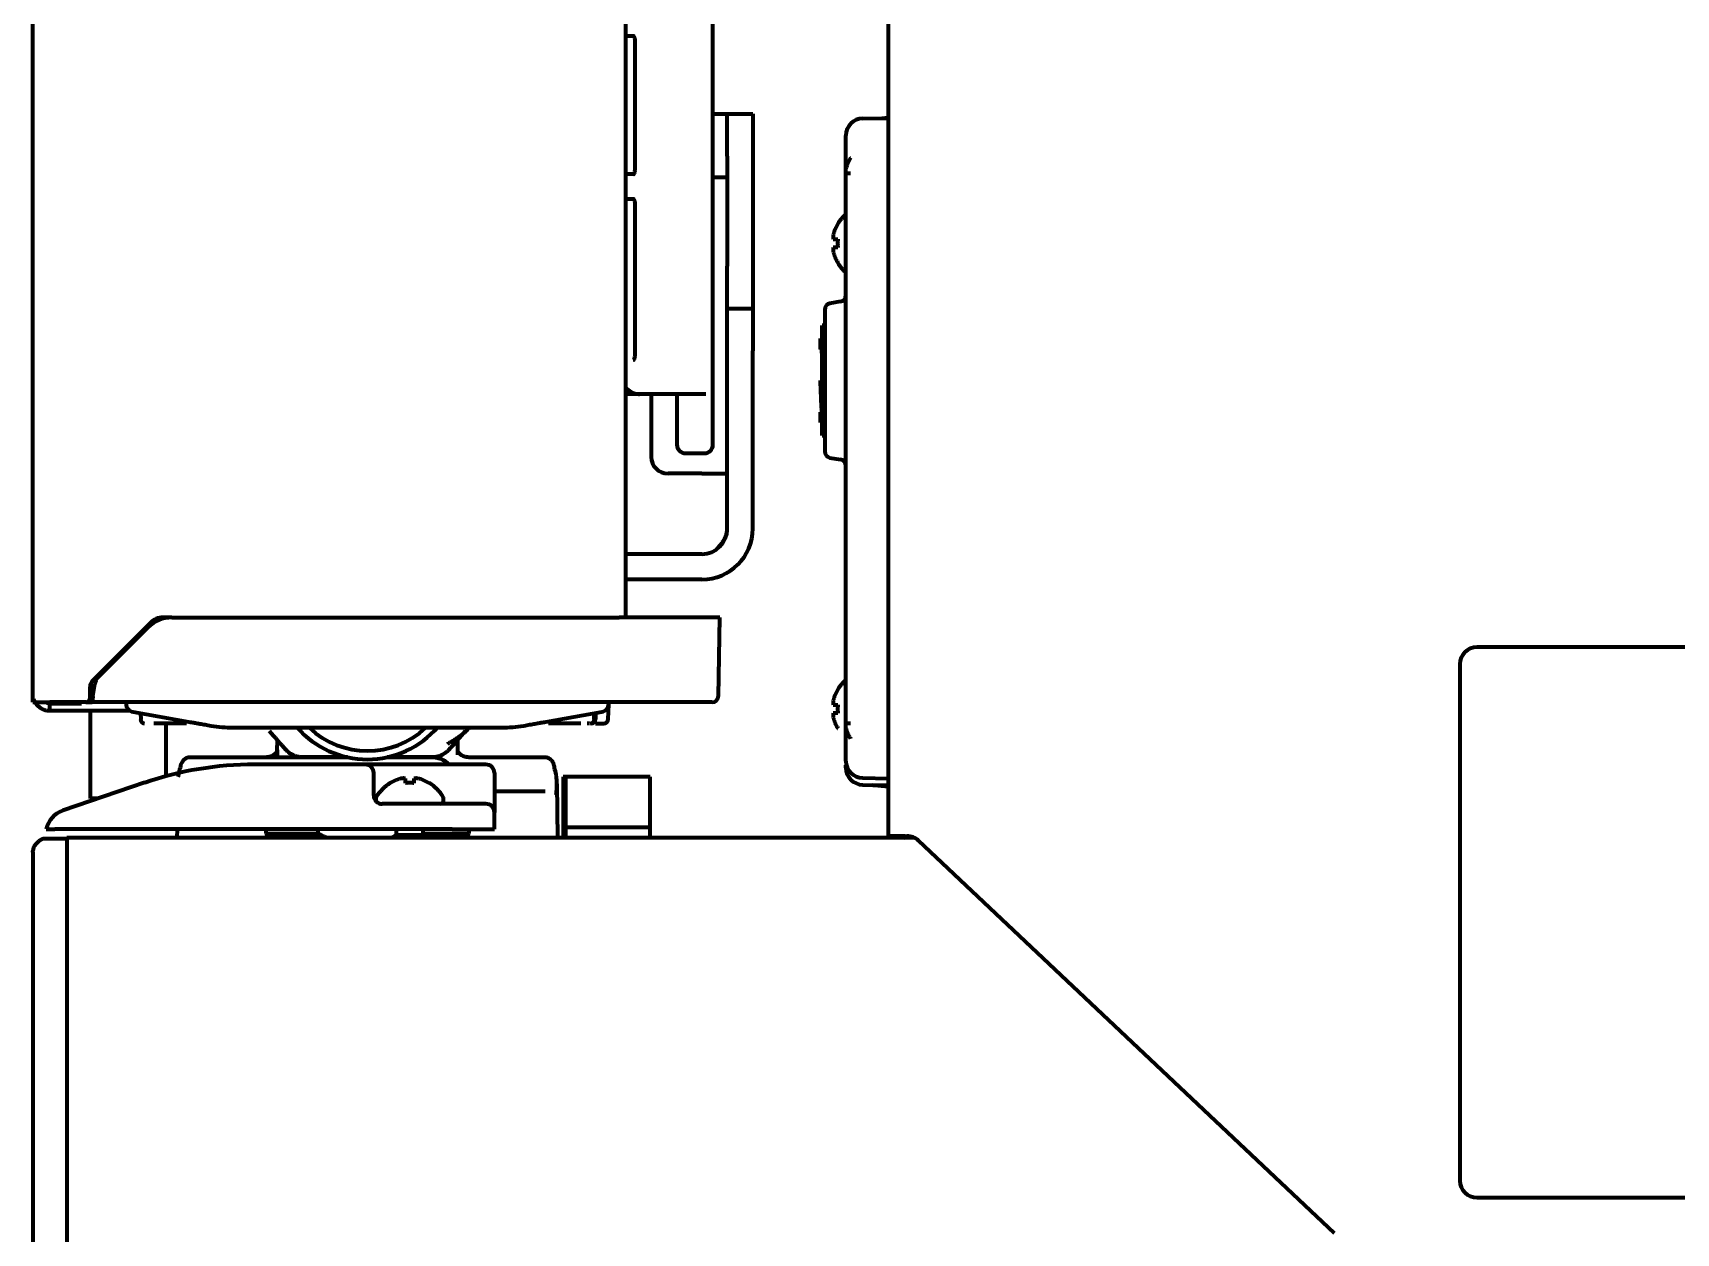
# Model space of a CAD drawing. Header units: inches. Extents: x -3055 to 7244, y 299 to 5591.
# Drawn here: x 855.1 to 1049.1, y 2097.9 to 2239.7 of the extents above; entities that cross this region are included whole.
import ezdxf

# ---------------------------------------------------------------- set-up
doc = ezdxf.new("R2010")
doc.units = ezdxf.units.IN

msp = doc.modelspace()

# ---------------------------------------------------------------- linework, layer by layer
at = {"linetype": 'Continuous', "lineweight": 70}
for p, q in [((956.09, 3810.02), (956.09, 2144.82)), ((855.09, 2160.63), (855.09, 3808.63)), ((925.09, 2170.63), (925.09, 3808.63)), ((935.39, 2191.03), (935.39, 2329.03)), ((926.02, 2239.28), (925.09, 2239.28)), ((926.16, 2238.78), (926.16, 2223.53)), ((935.39, 2230.13), (937.09, 2230.13)), ((937.09, 2225.13), (937.09, 2230.13)), ((937.09, 2230.13), (940.09, 2230.13)), ((940.09, 2230.13), (940.09, 2225.13)), ((953.06, 2229.57), (956.09, 2229.62)), ((955.38, 2229.61), (956.09, 2229.67)), ((951.09, 2222.57), (951.09, 2227.57)), ((937.09, 2225.13), (937.09, 2212.13)), ((940.09, 2225.13), (940.09, 2212.13)), ((951.61, 2224.92), (951.65, 2224.92)), ((925.09, 2223.03), (926.06, 2223.03)), ((935.39, 2222.63), (937.09, 2222.63)), ((951.09, 2158.68), (951.09, 2222.57)), ((926.02, 2220.03), (925.09, 2220.03)), ((926.16, 2219.53), (926.16, 2201.6)), ((950.11, 2217.12), (950.15, 2217.12)), ((937.09, 2207.13), (937.09, 2212.13)), ((940.09, 2212.13), (940.09, 2207.13)), ((950.15, 2212.52), (950.11, 2212.52)), ((937.09, 2207.13), (940.09, 2207.13)), ((937.09, 2202.13), (937.09, 2207.13)), ((940.09, 2207.13), (940.09, 2202.13)), ((948.59, 2206.99), (948.59, 2198.62)), ((950.47, 2207.95), (949.21, 2207.73)), ((948.29, 2202.11), (948.29, 2205.12)), ((948.47, 2205.12), (948.29, 2205.12)), ((948.29, 2203.57), (948.09, 2203.57)), ((937.09, 2181.13), (937.09, 2202.13)), ((940.09, 2181.13), (940.09, 2202.13)), ((948.29, 2201.64), (948.29, 2202.11)), ((948.29, 2195.61), (948.29, 2201.64)), ((948.59, 2198.62), (948.59, 2190.25)), ((926.73, 2197.03), (925.09, 2197.03)), ((933.42, 2197.03), (926.73, 2197.03)), ((928.09, 2197.03), (928.09, 2189.63)), ((931.14, 2197.03), (931.14, 2191.03)), ((934.56, 2197.03), (933.42, 2197.03)), ((948.29, 2195.14), (948.29, 2195.61)), ((948.29, 2192.12), (948.29, 2195.14)), ((948.29, 2192.12), (948.45, 2192.12)), ((932.14, 2190.03), (933.96, 2190.03)), ((933.96, 2190.03), (934.39, 2190.03)), ((949.21, 2189.51), (950.47, 2189.29)), ((934.09, 2187.63), (930.09, 2187.63)), ((934.09, 2187.63), (937.09, 2187.63)), ((934.09, 2178.13), (925.09, 2178.13)), ((934.09, 2175.13), (925.09, 2175.13)), ((869.01, 2170.04), (862.13, 2163.17)), ((862.81, 2163.6), (868.67, 2169.46)), ((871.5, 2170.63), (870.42, 2170.63)), ((871.5, 2170.63), (924.32, 2170.63)), ((927.78, 2170.63), (924.32, 2170.63)), ((935.39, 2170.63), (927.78, 2170.63)), ((936.2, 2170.63), (935.39, 2170.63)), ((936.03, 2161.36), (936.2, 2170.63)), ((1126.59, 2167.12), (1025.59, 2167.12)), ((1023.59, 2165.12), (1023.59, 2104.12)), ((861.84, 2161.13), (861.84, 2162.46)), ((862.19, 2161.36), (862.39, 2162.75)), ((950.11, 2162.12), (950.15, 2162.12)), ((855.09, 2160.63), (857.09, 2160.63)), ((861.34, 2160.63), (857.09, 2160.63)), ((857.09, 2159.63), (857.09, 2160.43)), ((860.84, 2160.43), (857.09, 2160.43)), ((857.09, 2159.63), (866.55, 2159.63)), ((860.84, 2160.63), (860.84, 2160.43)), ((861.34, 2160.63), (862.09, 2160.63)), ((861.84, 2159.63), (861.84, 2149.26)), ((862.19, 2161.36), (862.09, 2160.63)), ((924.22, 2160.63), (862.09, 2160.63)), ((866.09, 2160.63), (866.09, 2160.44)), ((923.02, 2158.61), (923.08, 2160.35)), ((923.09, 2160.44), (923.09, 2160.63)), ((927.04, 2160.63), (924.22, 2160.63)), ((924.96, 2160.63), (924.96, 2160.63)), ((934.58, 2160.63), (927.04, 2160.63)), ((935.28, 2160.63), (934.58, 2160.63)), ((866.92, 2159.48), (873.52, 2158.32)), ((870.84, 2151.9), (870.84, 2158.13)), ((875.94, 2157.89), (876.13, 2157.85)), ((878.74, 2157.63), (910.44, 2157.63)), ((913.05, 2157.85), (913.24, 2157.89)), ((915.66, 2158.32), (922.26, 2159.48)), ((921.52, 2158.13), (922.52, 2158.13)), ((951.09, 2153.68), (951.09, 2158.68)), ((883.93, 2156.17), (883.91, 2154.94)), ((905.28, 2154.4), (905.25, 2156.17)), ((950.15, 2157.52), (950.11, 2157.52)), ((873.67, 2154.12), (892.28, 2154.12)), ((892.26, 2154.13), (886.9, 2154.13)), ((896.91, 2154.12), (902.33, 2154.12)), ((902.28, 2154.13), (896.92, 2154.13)), ((906.51, 2154.12), (915.51, 2154.12)), ((894.34, 2153.27), (881.24, 2153.27)), ((899.59, 2153.27), (894.34, 2153.27)), ((895.34, 2149.62), (895.34, 2152.27)), ((908.59, 2153.27), (899.59, 2153.27)), ((909.59, 2152.27), (909.59, 2149.62)), ((917.99, 2151.82), (917.69, 2151.82)), ((917.69, 2151.82), (917.69, 2144.62)), ((917.99, 2151.82), (917.99, 2145.82)), ((927.99, 2151.82), (917.99, 2151.82)), ((927.99, 2145.82), (927.99, 2151.82)), ((951.09, 2152.88), (951.09, 2153.2)), ((868.3, 2151.13), (858.62, 2147.82)), ((897.29, 2151.07), (897.29, 2151.1)), ((901.89, 2151.1), (901.89, 2151.07)), ((909.59, 2150.12), (915.58, 2150.12)), ((917.09, 2144.62), (916.98, 2150.99)), ((953.06, 2151.68), (956.09, 2151.62)), ((953.06, 2150.88), (956.09, 2150.82)), ((954.42, 2150.82), (956.09, 2150.67)), ((862.86, 2149.26), (861.84, 2149.26)), ((861.84, 2149.26), (862.33, 2149.09)), ((895.59, 2149.22), (895.59, 2149.02)), ((895.59, 2149.02), (895.6, 2148.96)), ((904.59, 2148.62), (896.34, 2148.62)), ((903.59, 2149.02), (903.59, 2149.22)), ((908.59, 2148.62), (904.59, 2148.62)), ((909.59, 2149.62), (909.59, 2147.62)), ((909.59, 2145.62), (909.59, 2147.62)), ((855.8, 2144.21), (855.38, 2143.79)), ((859.09, 2144.5), (856.51, 2144.5)), ((904.59, 2145.62), (857.7, 2145.62)), ((859.09, 2144.62), (859.09, 2142.82)), ((959.18, 2144.62), (859.09, 2144.62)), ((864.59, 2144.62), (864.59, 2144.62)), ((872.11, 2145.62), (872.09, 2144.62)), ((882.59, 2145.62), (882.59, 2145.12)), ((882.59, 2145.12), (888.78, 2145.12)), ((882.59, 2145.12), (883.09, 2144.62)), ((888.78, 2145.12), (888.78, 2145.62)), ((897.99, 2144.91), (897.49, 2144.62)), ((897.99, 2145.62), (897.99, 2144.91)), ((901.19, 2144.91), (897.99, 2144.91)), ((901.19, 2144.91), (901.19, 2145.62)), ((901.19, 2145.12), (906.59, 2145.12)), ((901.69, 2144.62), (901.19, 2144.91)), ((904.59, 2145.62), (909.59, 2145.62)), ((906.09, 2144.62), (906.59, 2145.12)), ((906.59, 2145.12), (906.59, 2145.62)), ((927.99, 2145.82), (917.99, 2145.82)), ((917.99, 2145.82), (917.99, 2144.62)), ((927.99, 2144.62), (927.99, 2145.82)), ((958.09, 2144.82), (956.09, 2144.82)), ((958.09, 2144.82), (958.3, 2144.82)), ((958.09, 2144.82), (958.09, 2144.62)), ((1008.78, 2097.92), (959.67, 2144.28)), ((855.09, 2142.9), (855.09, 2143.08)), ((855.09, 2142.9), (855.09, 2096.35)), ((859.09, 2142.82), (859.09, 2096.42)), ((1025.59, 2102.12), (1126.59, 2102.12))]:
    msp.add_line(p, q, dxfattribs=at)
for centre, radius, start, end in [((953.09, 2227.57), 2, 91, 180), ((954.21, 2214.62), 4.8, 130.5417, 148.4186), ((953.89, 2214.82), 3.78, 172.3959, 179.9965), ((953.89, 2214.82), 3.78, 180.0035, 187.6041), ((954.21, 2215.02), 4.8, 211.5837, 229.4583), ((950.34, 2208.69), 0.75, 280, 0), ((949.34, 2206.99), 0.75, 100, 180), ((932.14, 2191.03), 1, 180, 270), ((934.39, 2191.03), 1, 270, 0), ((930.09, 2189.63), 2, 180, 270), ((949.34, 2190.25), 0.75, 180, 260), ((950.34, 2188.55), 0.75, 0, 80), ((934.09, 2181.13), 6, 270, 0), ((934.09, 2181.13), 3, 270, 0), ((871.5, 2166.63), 4, 90, 135), ((870.42, 2168.63), 2, 90, 135), ((1025.59, 2165.12), 2, 90, 180), ((863.87, 2162.54), 1.5, 135, 172), ((862.84, 2162.46), 1, 135, 180), ((954.21, 2159.62), 4.8, 130.5417, 148.4186), ((861.34, 2161.13), 0.5, 270, 0), ((867.09, 2160.46), 1, 181.4403, 260), ((922.09, 2160.46), 1, 280, 358.5401), ((935.28, 2161.38), 0.75, 270, 359), ((953.89, 2159.82), 3.78, 172.3959, 179.9965), ((953.89, 2159.82), 3.78, 180.0035, 187.6041), ((894.59, 2164.88), 11, 221.2256, 270), ((894.59, 2164.88), 10, 226.4737, 313.5263), ((894.59, 2164.88), 11, 270, 319.2469), ((921.02, 2158.63), 0.5, 270, 358), ((922.52, 2158.63), 0.5, 270, 358), ((881.24, 2113.27), 40, 90, 108.8636), ((894.34, 2152.27), 1, 0, 90), ((908.59, 2152.27), 1, 0, 90), ((953.09, 2153.68), 2, 180, 269), ((953.09, 2152.88), 2, 180, 269), ((899.79, 2147), 4.8, 121.5837, 149.6988), ((899.59, 2147.32), 3.78, 90.0035, 97.6041), ((899.59, 2147.32), 3.78, 82.3959, 89.9965), ((899.39, 2147), 4.8, 30.3012, 58.4186), ((954.59, 2152.81), 2, 257.8706, 265), ((896.34, 2149.62), 1, 180, 270), ((895.99, 2149.22), 0.4, 149.6988, 180), ((903.19, 2149.02), 0.4, 270, 0), ((903.19, 2149.22), 0.4, 0, 30.3012), ((908.59, 2147.62), 1, 0, 90), ((859.59, 2144.98), 3, 108.8636, 167.5792), ((856.51, 2143.5), 1, 90, 135), ((958.09, 2146.62), 2, 244.1602, 270), ((958.3, 2142.82), 2, 46.65, 90), ((856.09, 2143.08), 1, 135, 180), ((1025.59, 2104.12), 2, 180, 270)]:
    msp.add_arc(centre, radius, start, end, dxfattribs=at)
for centre, major_axis, ratio, start_param, end_param in [((926.7, 2202.03), (0, -5), 0.615661, 5.73191, 6.175284), ((868.29, 2158.63), (0, 0.5), 1, 1.640393, 3.142092), ((908.19, 2155.63), (0, -2.5), 0.999999, 3.785085, 4.005956), ((908.19, 2155.63), (0, -2.5), 1, 3.785089, 4.004654), ((920.89, 2158.63), (0, 0.5), 1, 3.141193, 4.639305), ((904.58, 2156.83), (32.09, -27.79), 0.353553, 4.310993, 4.385744), ((884.6, 2156.83), (32.09, 27.79), 0.353553, 5.039041, 5.113788), ((873.49, 2152.86), (-0.961, 0.275), 0.857313, 0.005589, 0.30176), ((915.7, 2152.86), (-0.961, -0.275), 0.857313, 2.839833, 3.140059)]:
    msp.add_ellipse(centre, major_axis=major_axis, ratio=ratio, start_param=start_param, end_param=end_param, dxfattribs=at)
for points, knots in [([(926.01, 2239.35), (926.01, 2239.35), (926.02, 2239.35), (926.04, 2239.31), (926.09, 2239.21), (926.14, 2239.05), (926.16, 2238.89), (926.16, 2238.8), (926.16, 2238.78)], [0, 0, 0, 0, 0.064595, 0.272965, 0.480399, 0.692617, 0.92171, 1, 1, 1, 1]), ([(951.65, 2224.92), (951.52, 2224.72), (951.41, 2224.51), (951.28, 2224.19), (951.23, 2224.08), (951.16, 2223.85), (951.12, 2223.74), (951.1, 2223.62)], [0, 0, 0, 0, 0.5, 0.5, 0.75, 0.75, 1, 1, 1, 1]), ([(926.16, 2223.53), (926.16, 2223.45), (926.15, 2223.31), (926.1, 2223.13), (926.05, 2223), (926.02, 2222.96), (926.01, 2222.96), (926.01, 2222.96)], [0, 0, 0, 0, 0.239269, 0.485113, 0.691034, 0.916821, 1, 1, 1, 1]), ([(926.01, 2220.1), (926.01, 2220.1), (926.02, 2220.1), (926.04, 2220.06), (926.09, 2219.96), (926.14, 2219.8), (926.16, 2219.64), (926.16, 2219.55), (926.16, 2219.53)], [0, 0, 0, 0, 0.064595, 0.272965, 0.480399, 0.692617, 0.92171, 1, 1, 1, 1]), ([(950.15, 2217.12), (950.02, 2216.92), (949.91, 2216.71), (949.78, 2216.39), (949.73, 2216.28), (949.66, 2216.05), (949.62, 2215.94), (949.6, 2215.82)], [0, 0, 0, 0, 0.5, 0.5, 0.75, 0.75, 1, 1, 1, 1]), ([(950.15, 2214.32), (950.02, 2214.32), (949.91, 2214.32), (949.78, 2214.32), (949.73, 2214.32), (949.66, 2214.32), (949.62, 2214.32), (949.6, 2214.32)], [0, 0, 0, 0, 0.5, 0.5, 0.75, 0.75, 1, 1, 1, 1]), ([(948.09, 2203.57), (948.1, 2203.57), (948.11, 2203.55), (948.12, 2203.49), (948.13, 2203.47), (948.13, 2203.43), (948.13, 2203.42), (948.13, 2203.4), (948.14, 2203.38), (948.14, 2203.35), (948.15, 2203.25), (948.16, 2203.15), (948.17, 2202.97), (948.18, 2202.91), (948.18, 2202.83), (948.18, 2202.81), (948.18, 2202.77), (948.18, 2202.76), (948.19, 2202.7), (948.19, 2202.66), (948.2, 2202.55), (948.2, 2202.47), (948.21, 2202.3), (948.22, 2202.13), (948.22, 2201.94), (948.23, 2201.79), (948.23, 2201.74), (948.24, 2201.64), (948.24, 2201.58), (948.25, 2201.32), (948.26, 2201.1), (948.28, 2200.64), (948.28, 2200.4), (948.29, 2200.15)], [0, 0, 0, 0, 0.125, 0.125, 0.1875, 0.1875, 0.203125, 0.203125, 0.21875, 0.25, 0.25, 0.375, 0.375, 0.4375, 0.4375, 0.453125, 0.453125, 0.46875, 0.46875, 0.5, 0.5, 0.5625, 0.5625, 0.625, 0.6875, 0.6875, 0.71875, 0.71875, 0.75, 0.75, 0.875, 0.875, 1, 1, 1, 1]), ([(948.09, 2202.31), (948.09, 2202.32), (948.09, 2202.33), (948.09, 2202.37), (948.09, 2202.4), (948.09, 2202.45), (948.09, 2202.47), (948.09, 2202.55), (948.09, 2202.59), (948.09, 2202.73), (948.09, 2202.81), (948.09, 2202.97), (948.09, 2203.04), (948.09, 2203.14), (948.09, 2203.17), (948.09, 2203.22), (948.09, 2203.23), (948.09, 2203.26), (948.09, 2203.28), (948.09, 2203.34), (948.09, 2203.43), (948.09, 2203.5), (948.09, 2203.55), (948.09, 2203.56), (948.09, 2203.57)], [0, 0, 0, 0, 0.01675, 0.01675, 0.051866, 0.051866, 0.086982, 0.086982, 0.157215, 0.157215, 0.297679, 0.297679, 0.438143, 0.438143, 0.508375, 0.508375, 0.543491, 0.543491, 0.578607, 0.578607, 0.719072, 0.859536, 0.859536, 1, 1, 1, 1]), ([(948.29, 2202.11), (948.3, 2202.37), (948.34, 2202.63), (948.42, 2203.04), (948.46, 2203.18), (948.5, 2203.33)], [0, 0, 0, 0, 0.639156, 0.639156, 1, 1, 1, 1]), ([(926.16, 2201.6), (926.16, 2201.52), (926.15, 2201.38), (926.1, 2201.2), (926.05, 2201.07), (926.02, 2201.03), (926.01, 2201.03), (926.01, 2201.03)], [0, 0, 0, 0, 0.239211, 0.484995, 0.690866, 0.916598, 1, 1, 1, 1]), ([(948.5, 2200.4), (948.46, 2200.55), (948.42, 2200.7), (948.39, 2200.88), (948.38, 2200.91), (948.37, 2200.98), (948.36, 2201.01), (948.34, 2201.11), (948.33, 2201.18), (948.31, 2201.38), (948.3, 2201.51), (948.29, 2201.64)], [0, 0, 0, 0, 0.367214, 0.367214, 0.446312, 0.446312, 0.52541, 0.52541, 0.683607, 0.683607, 1, 1, 1, 1]), ([(948.29, 2194.39), (948.29, 2194.43), (948.28, 2194.47), (948.27, 2194.56), (948.27, 2194.66), (948.26, 2194.77), (948.25, 2194.86), (948.25, 2194.89), (948.25, 2194.96), (948.24, 2194.99), (948.24, 2195.1), (948.23, 2195.24), (948.22, 2195.48), (948.21, 2195.65), (948.2, 2195.78), (948.2, 2195.82), (948.2, 2195.89), (948.2, 2195.91), (948.19, 2195.96), (948.19, 2195.99), (948.18, 2196.2), (948.17, 2196.4), (948.16, 2196.71), (948.15, 2196.92), (948.15, 2197.14), (948.14, 2197.28), (948.14, 2197.3), (948.14, 2197.36), (948.13, 2197.44), (948.13, 2197.53), (948.12, 2197.7), (948.12, 2197.93), (948.1, 2198.27), (948.1, 2198.51), (948.09, 2198.62)], [0, 0, 0, 0, 0.0625, 0.0625, 0.125, 0.1875, 0.1875, 0.21875, 0.21875, 0.25, 0.25, 0.3125, 0.375, 0.4375, 0.4375, 0.46875, 0.46875, 0.484375, 0.484375, 0.5, 0.5, 0.625, 0.625, 0.6875, 0.75, 0.75, 0.765625, 0.765625, 0.78125, 0.8125, 0.8125, 0.875, 0.9375, 1, 1, 1, 1]), ([(948.29, 2195.61), (948.3, 2195.87), (948.34, 2196.13), (948.42, 2196.54), (948.46, 2196.68), (948.5, 2196.83)], [0, 0, 0, 0, 0.639156, 0.639156, 1, 1, 1, 1]), ([(948.09, 2193.68), (948.09, 2193.69), (948.09, 2193.72), (948.09, 2193.78), (948.09, 2193.84), (948.09, 2193.86), (948.09, 2193.89), (948.09, 2193.91), (948.09, 2193.93), (948.09, 2193.94), (948.09, 2194.01), (948.09, 2194.07), (948.09, 2194.2), (948.09, 2194.28), (948.09, 2194.43), (948.09, 2194.52), (948.09, 2194.63), (948.09, 2194.66), (948.09, 2194.71), (948.09, 2194.78), (948.09, 2194.85), (948.09, 2194.9)], [0, 0, 0, 0, 0.14299, 0.28598, 0.28598, 0.357475, 0.357475, 0.393222, 0.393222, 0.42897, 0.42897, 0.57196, 0.57196, 0.71495, 0.71495, 0.85794, 0.85794, 0.893687, 0.893687, 0.929434, 1, 1, 1, 1]), ([(948.5, 2193.9), (948.46, 2194.05), (948.42, 2194.2), (948.39, 2194.38), (948.38, 2194.41), (948.37, 2194.48), (948.36, 2194.51), (948.34, 2194.61), (948.33, 2194.68), (948.31, 2194.88), (948.3, 2195.01), (948.29, 2195.14)], [0, 0, 0, 0, 0.367214, 0.367214, 0.446312, 0.446312, 0.52541, 0.52541, 0.683607, 0.683607, 1, 1, 1, 1]), ([(935.76, 2178.63), (935.8, 2178.67), (935.9, 2178.78), (936.06, 2178.95), (936.21, 2179.13), (936.36, 2179.31), (936.49, 2179.49), (936.62, 2179.67), (936.73, 2179.85), (936.82, 2180.04), (936.9, 2180.22), (936.97, 2180.4), (937.02, 2180.58), (937.06, 2180.76), (937.09, 2180.95), (937.09, 2181.07), (937.09, 2181.13)], [0, 0, 0, 0, 0.054002, 0.126771, 0.19954, 0.272309, 0.345078, 0.417847, 0.490616, 0.563385, 0.636154, 0.708924, 0.781693, 0.854462, 0.927231, 1, 1, 1, 1]), ([(950.15, 2162.12), (950.02, 2161.92), (949.91, 2161.71), (949.78, 2161.39), (949.73, 2161.28), (949.66, 2161.05), (949.62, 2160.94), (949.6, 2160.82)], [0, 0, 0, 0, 0.5, 0.5, 0.75, 0.75, 1, 1, 1, 1]), ([(855.22, 2160.91), (855.22, 2160.91), (855.24, 2160.88), (855.26, 2160.81), (855.31, 2160.72), (855.36, 2160.63), (855.41, 2160.54), (855.47, 2160.45), (855.54, 2160.37), (855.6, 2160.29), (855.68, 2160.21), (855.75, 2160.14), (855.83, 2160.07), (855.91, 2160.01), (856, 2159.95), (856.09, 2159.89), (856.18, 2159.84), (856.28, 2159.8), (856.37, 2159.76), (856.47, 2159.72), (856.57, 2159.69), (856.67, 2159.67), (856.78, 2159.65), (856.88, 2159.64), (856.99, 2159.63), (857.06, 2159.63), (857.09, 2159.63)], [0, 0, 0, 0, 0.001919, 0.045314, 0.088709, 0.132103, 0.175498, 0.218893, 0.262288, 0.305683, 0.349078, 0.392472, 0.435867, 0.479262, 0.522657, 0.566052, 0.609447, 0.652841, 0.696236, 0.739631, 0.783026, 0.826421, 0.869816, 0.91321, 0.956605, 1, 1, 1, 1]), ([(857.09, 2160.43), (857.05, 2160.44), (856.98, 2160.47), (856.87, 2160.51), (856.77, 2160.55), (856.67, 2160.59), (856.61, 2160.61), (856.59, 2160.62)], [0, 0, 0, 0, 0.214054, 0.428108, 0.642162, 0.856216, 1, 1, 1, 1]), ([(873.22, 2158.13), (872.98, 2158.13), (872.73, 2158.13), (872.18, 2158.13), (871.88, 2158.13), (871.24, 2158.13), (870.9, 2158.13), (870.44, 2158.13), (870.35, 2158.13), (870.21, 2158.13), (870.16, 2158.13), (870.07, 2158.13), (869.83, 2158.13), (869.58, 2158.13), (869.38, 2158.13)], [0, 0, 0, 0, 0.25, 0.25, 0.5, 0.5, 0.75, 0.75, 0.8125, 0.8125, 0.84375, 0.84375, 0.875, 1, 1, 1, 1]), ([(873.52, 2158.32), (873.62, 2158.3), (873.82, 2158.26), (874.01, 2158.23), (874.13, 2158.21), (874.16, 2158.2), (874.2, 2158.2), (874.27, 2158.18), (874.34, 2158.17), (874.48, 2158.15), (874.56, 2158.13), (874.65, 2158.12)], [0, 0, 0, 0, 0.25, 0.5, 0.5, 0.5625, 0.5625, 0.625, 0.75, 0.75, 1, 1, 1, 1]), ([(874.65, 2158.12), (874.75, 2158.1), (874.85, 2158.08), (875.06, 2158.04), (875.16, 2158.03), (875.38, 2157.99), (875.6, 2157.95), (875.82, 2157.91), (875.94, 2157.89)], [0, 0, 0, 0, 0.25, 0.25, 0.5, 0.5, 0.75, 1, 1, 1, 1]), ([(913.24, 2157.89), (913.36, 2157.91), (913.58, 2157.95), (913.8, 2157.99), (914.02, 2158.03), (914.23, 2158.06), (914.43, 2158.1), (914.53, 2158.12)], [0, 0, 0, 0, 0.25, 0.5, 0.5, 0.75, 1, 1, 1, 1]), ([(914.53, 2158.12), (914.62, 2158.13), (914.7, 2158.15), (914.84, 2158.17), (914.89, 2158.18), (914.96, 2158.19), (914.98, 2158.2), (915.03, 2158.2), (915.05, 2158.21), (915.17, 2158.23), (915.27, 2158.25), (915.46, 2158.28), (915.56, 2158.3), (915.66, 2158.32)], [0, 0, 0, 0, 0.25, 0.25, 0.375, 0.375, 0.4375, 0.4375, 0.5, 0.5, 0.75, 0.75, 1, 1, 1, 1]), ([(919.8, 2158.13), (919.4, 2158.13), (919.02, 2158.13), (918.29, 2158.13), (917.95, 2158.13), (917.31, 2158.13), (917.01, 2158.13), (916.66, 2158.13), (916.6, 2158.13), (916.5, 2158.13), (916.46, 2158.13), (916.4, 2158.13), (916.23, 2158.13), (916.08, 2158.13), (915.97, 2158.13)], [0, 0, 0, 0, 0.25, 0.25, 0.5, 0.5, 0.75, 0.75, 0.8125, 0.8125, 0.84375, 0.84375, 0.875, 1, 1, 1, 1]), ([(920.8, 2158.13), (920.79, 2158.13), (920.77, 2158.13), (920.73, 2158.13), (920.7, 2158.13), (920.65, 2158.13), (920.63, 2158.13), (920.6, 2158.13), (920.58, 2158.13), (920.56, 2158.13)], [0, 0, 0, 0, 0.27385, 0.27385, 0.636925, 0.636925, 0.818462, 0.818462, 1, 1, 1, 1]), ([(950.15, 2159.32), (950.02, 2159.32), (949.91, 2159.32), (949.78, 2159.32), (949.73, 2159.32), (949.66, 2159.32), (949.62, 2159.32), (949.6, 2159.32)], [0, 0, 0, 0, 0.5, 0.5, 0.75, 0.75, 1, 1, 1, 1]), ([(951.65, 2158.12), (951.52, 2158.12), (951.41, 2158.12), (951.28, 2158.12), (951.23, 2158.12), (951.16, 2158.12), (951.12, 2158.12), (951.1, 2158.12)], [0, 0, 0, 0, 0.5, 0.5, 0.75, 0.75, 1, 1, 1, 1]), ([(904.04, 2155.69), (904.15, 2155.76), (904.27, 2155.83), (904.49, 2155.96), (904.6, 2156.03), (904.82, 2156.17), (904.93, 2156.24), (905.14, 2156.37), (905.24, 2156.44), (905.44, 2156.58), (905.54, 2156.64), (905.68, 2156.75), (905.73, 2156.78), (905.82, 2156.85), (905.86, 2156.88), (905.95, 2156.95), (905.99, 2156.98), (906.07, 2157.04), (906.1, 2157.08), (906.18, 2157.14), (906.21, 2157.17), (906.26, 2157.22), (906.27, 2157.23), (906.3, 2157.26), (906.31, 2157.28), (906.32, 2157.29)], [0, 0, 0, 0, 0.125, 0.125, 0.25, 0.25, 0.375, 0.375, 0.5, 0.5, 0.625, 0.625, 0.6875, 0.6875, 0.75, 0.75, 0.8125, 0.8125, 0.875, 0.875, 0.9375, 0.9375, 0.96875, 0.96875, 1, 1, 1, 1]), ([(873.66, 2154.1), (873.6, 2154.11), (873.41, 2154.12), (873.11, 2153.99), (872.83, 2153.75), (872.65, 2153.47), (872.56, 2153.28), (872.53, 2153.14), (872.53, 2153.12)], [0, 0, 0, 0, 0.092867, 0.324216, 0.523827, 0.721789, 0.962352, 1, 1, 1, 1]), ([(883.98, 2154.94), (883.98, 2154.94), (883.98, 2154.95), (883.91, 2154.78), (883.59, 2154.4), (883.06, 2154.14), (882.79, 2154.14), (882.69, 2154.15)], [0, 0, 0, 0, 0.056296, 0.267068, 0.523221, 0.827781, 1, 1, 1, 1]), ([(886.9, 2154.13), (886.81, 2154.13), (886.72, 2154.13), (886.54, 2154.15), (886.37, 2154.18), (886.19, 2154.23), (886.07, 2154.27), (886.02, 2154.28), (885.94, 2154.32), (885.9, 2154.34), (885.77, 2154.39), (885.69, 2154.43), (885.58, 2154.5), (885.54, 2154.53), (885.48, 2154.57), (885.46, 2154.58), (885.42, 2154.6), (885.33, 2154.67), (885.17, 2154.8), (885.04, 2154.94), (884.98, 2155.01)], [0, 0, 0, 0, 0.125, 0.125, 0.25, 0.375, 0.375, 0.4375, 0.4375, 0.5, 0.5, 0.625, 0.625, 0.6875, 0.6875, 0.71875, 0.71875, 0.75, 0.875, 1, 1, 1, 1]), ([(904.21, 2155.01), (904.17, 2154.97), (904.14, 2154.94), (904.08, 2154.87), (904.04, 2154.84), (903.94, 2154.74), (903.8, 2154.63), (903.57, 2154.48), (903.41, 2154.39), (903.31, 2154.35), (903.29, 2154.34), (903.25, 2154.32), (903.18, 2154.29), (903.12, 2154.27), (902.99, 2154.23), (902.91, 2154.2), (902.78, 2154.18), (902.73, 2154.17), (902.64, 2154.15), (902.6, 2154.15), (902.46, 2154.13), (902.37, 2154.13), (902.28, 2154.13)], [0, 0, 0, 0, 0.0625, 0.0625, 0.125, 0.125, 0.25, 0.375, 0.5, 0.5, 0.53125, 0.53125, 0.5625, 0.625, 0.625, 0.75, 0.75, 0.8125, 0.8125, 0.875, 0.875, 1, 1, 1, 1]), ([(902.33, 2154.12), (902.43, 2154.12), (902.51, 2154.12), (902.69, 2154.1), (902.87, 2154.07), (903.04, 2154.02), (903.17, 2153.98), (903.21, 2153.97), (903.3, 2153.93), (903.34, 2153.92), (903.46, 2153.86), (903.54, 2153.82), (903.66, 2153.75), (903.7, 2153.72), (903.76, 2153.69), (903.78, 2153.67), (903.81, 2153.65), (903.91, 2153.58), (904.07, 2153.45), (904.2, 2153.31), (904.26, 2153.24)], [0, 0, 0, 0, 0.125, 0.125, 0.25, 0.375, 0.375, 0.4375, 0.4375, 0.5, 0.5, 0.625, 0.625, 0.6875, 0.6875, 0.71875, 0.71875, 0.75, 0.875, 1, 1, 1, 1]), ([(906.47, 2154.15), (906.34, 2154.14), (906, 2154.17), (905.45, 2154.52), (905.28, 2154.78), (905.24, 2154.86)], [0, 0, 0, 0, 0.255554, 0.71196, 1, 1, 1, 1]), ([(916.64, 2153.13), (916.63, 2153.22), (916.56, 2153.43), (916.38, 2153.74), (916.05, 2154), (915.73, 2154.13), (915.56, 2154.11), (915.51, 2154.1)], [0, 0, 0, 0, 0.21456, 0.467419, 0.698563, 0.931398, 1, 1, 1, 1]), ([(872.26, 2151.8), (872.28, 2151.89), (872.29, 2151.98), (872.36, 2152.34), (872.42, 2152.61), (872.5, 2152.87)], [0, 0, 0, 0, 0.258744, 0.258744, 1, 1, 1, 1]), ([(916.88, 2149.68), (916.92, 2149.94), (916.95, 2150.21), (916.98, 2150.74), (916.98, 2151.01), (916.96, 2151.41), (916.95, 2151.54), (916.92, 2151.81), (916.9, 2151.94), (916.83, 2152.34), (916.76, 2152.61), (916.68, 2152.87)], [0, 0, 0, 0, 0.25, 0.25, 0.5, 0.5, 0.625, 0.625, 0.75, 0.75, 1, 1, 1, 1]), ([(899.09, 2151.07), (899.09, 2151.19), (899.09, 2151.3), (899.09, 2151.44), (899.09, 2151.48), (899.09, 2151.56), (899.09, 2151.59), (899.09, 2151.62)], [0, 0, 0, 0, 0.5, 0.5, 0.75, 0.75, 1, 1, 1, 1]), ([(901.89, 2151.07), (901.69, 2151.19), (901.48, 2151.3), (901.15, 2151.44), (901.04, 2151.48), (900.82, 2151.56), (900.71, 2151.59), (900.59, 2151.62)], [0, 0, 0, 0, 0.5, 0.5, 0.75, 0.75, 1, 1, 1, 1]), ([(856.66, 2145.62), (856.66, 2145.62), (856.67, 2145.62), (856.69, 2145.62), (856.7, 2145.62), (856.71, 2145.62), (856.72, 2145.62), (856.73, 2145.62), (856.74, 2145.62), (856.77, 2145.62), (856.8, 2145.62), (856.85, 2145.62), (856.86, 2145.62), (856.88, 2145.62), (856.89, 2145.62), (856.92, 2145.62), (856.97, 2145.62), (857.02, 2145.62), (857.07, 2145.62), (857.1, 2145.62), (857.18, 2145.62), (857.24, 2145.62), (857.34, 2145.62), (857.37, 2145.62), (857.42, 2145.62), (857.43, 2145.62), (857.47, 2145.62), (857.48, 2145.62), (857.56, 2145.62), (857.63, 2145.62), (857.7, 2145.62)], [0, 0, 0, 0, 0.118661, 0.118661, 0.181614, 0.181614, 0.21309, 0.21309, 0.244566, 0.244566, 0.370472, 0.370472, 0.401948, 0.401948, 0.433425, 0.433425, 0.496378, 0.55933, 0.55933, 0.622283, 0.622283, 0.748189, 0.748189, 0.811142, 0.811142, 0.842618, 0.842618, 0.874094, 0.874094, 1, 1, 1, 1])]:
    msp.add_open_spline(points, degree=3, knots=knots, dxfattribs=at)
for points, degree in [([(951.1, 2223.12), (951.11, 2223.12), (951.14, 2223.12), (951.19, 2223.12), (951.25, 2223.12), (951.31, 2223.12), (951.37, 2223.12), (951.45, 2223.12), (951.54, 2223.12), (951.61, 2223.12), (951.65, 2223.12)], 3), ([(949.6, 2215.82), (949.59, 2215.8), (949.59, 2215.75), (949.58, 2215.67), (949.58, 2215.6), (949.58, 2215.53), (949.58, 2215.46), (949.59, 2215.39), (949.59, 2215.35), (949.6, 2215.32)], 3), ([(949.6, 2214.32), (949.59, 2214.3), (949.59, 2214.25), (949.58, 2214.18), (949.58, 2214.11), (949.58, 2214.04), (949.58, 2213.97), (949.59, 2213.89), (949.59, 2213.85), (949.6, 2213.82)], 3), ([(949.6, 2215.32), (949.61, 2215.32), (949.64, 2215.32), (949.69, 2215.32), (949.75, 2215.32), (949.81, 2215.32), (949.87, 2215.32), (949.95, 2215.32), (950.04, 2215.32), (950.11, 2215.32), (950.15, 2215.32)], 3), ([(949.6, 2213.82), (949.61, 2213.77), (949.64, 2213.66), (949.69, 2213.5), (949.75, 2213.34), (949.81, 2213.19), (949.87, 2213.03), (949.95, 2212.88), (950.04, 2212.71), (950.11, 2212.59), (950.15, 2212.52)], 3), ([(926.37, 2197.06), (926.41, 2197.05), (926.48, 2197.04), (926.6, 2197.03), (926.68, 2197.03), (926.73, 2197.03)], 3), ([(948.1, 2193.68), (948.19, 2193.87), (948.29, 2194.06)], 2), ([(949.6, 2160.82), (949.59, 2160.8), (949.59, 2160.75), (949.58, 2160.67), (949.58, 2160.6), (949.58, 2160.53), (949.58, 2160.46), (949.59, 2160.39), (949.59, 2160.35), (949.6, 2160.32)], 3), ([(949.6, 2160.32), (949.61, 2160.32), (949.64, 2160.32), (949.69, 2160.32), (949.75, 2160.32), (949.81, 2160.32), (949.87, 2160.32), (949.95, 2160.32), (950.04, 2160.32), (950.11, 2160.32), (950.15, 2160.32)], 3), ([(867.8, 2159.25), (867.84, 2158.6)], 1), ([(876.13, 2157.85), (876.56, 2157.78), (877.43, 2157.67), (878.3, 2157.63), (878.74, 2157.63)], 3), ([(910.44, 2157.63), (910.88, 2157.63), (911.75, 2157.67), (912.62, 2157.78), (913.05, 2157.85)], 3), ([(921.35, 2158.6), (921.39, 2159.33)], 1), ([(921.54, 2159.29), (921.54, 2159.06), (921.53, 2158.84), (921.52, 2158.61)], 3), ([(949.6, 2159.32), (949.59, 2159.3), (949.59, 2159.25), (949.58, 2159.18), (949.58, 2159.11), (949.58, 2159.04), (949.58, 2158.97), (949.59, 2158.89), (949.59, 2158.85), (949.6, 2158.82)], 3), ([(949.6, 2158.82), (949.61, 2158.77), (949.64, 2158.66), (949.69, 2158.5), (949.75, 2158.34), (949.81, 2158.19), (949.87, 2158.03), (949.95, 2157.88), (950.04, 2157.71), (950.11, 2157.59), (950.15, 2157.52)], 3), ([(951.1, 2157.62), (951.11, 2157.57), (951.14, 2157.46), (951.19, 2157.3), (951.25, 2157.14), (951.31, 2156.99), (951.37, 2156.83), (951.45, 2156.68), (951.54, 2156.51), (951.61, 2156.39), (951.65, 2156.32)], 3), ([(883.99, 2154.37), (883.98, 2154.95)], 1), ([(898.59, 2151.62), (898.54, 2151.61), (898.43, 2151.58), (898.27, 2151.52), (898.11, 2151.47), (897.95, 2151.41), (897.8, 2151.34), (897.64, 2151.27), (897.48, 2151.18), (897.35, 2151.11), (897.29, 2151.07)], 3), ([(899.09, 2151.62), (899.07, 2151.62), (899.02, 2151.63), (898.95, 2151.63), (898.88, 2151.64), (898.81, 2151.64), (898.73, 2151.63), (898.66, 2151.63), (898.61, 2151.62), (898.59, 2151.62)], 3), ([(900.59, 2151.62), (900.56, 2151.62), (900.51, 2151.63), (900.44, 2151.63), (900.37, 2151.64), (900.3, 2151.64), (900.23, 2151.63), (900.16, 2151.63), (900.11, 2151.62), (900.09, 2151.62)], 3), ([(900.09, 2151.62), (900.09, 2151.61), (900.09, 2151.58), (900.09, 2151.52), (900.09, 2151.47), (900.09, 2151.41), (900.09, 2151.34), (900.09, 2151.27), (900.09, 2151.18), (900.09, 2151.11), (900.09, 2151.07)], 3), ([(888.78, 2145.12), (888.97, 2145.03), (889.34, 2144.86), (889.71, 2144.7), (889.9, 2144.62)], 3)]:
    msp.add_open_spline(points, degree=degree, dxfattribs=at)

doc.saveas('drawing.dxf')
